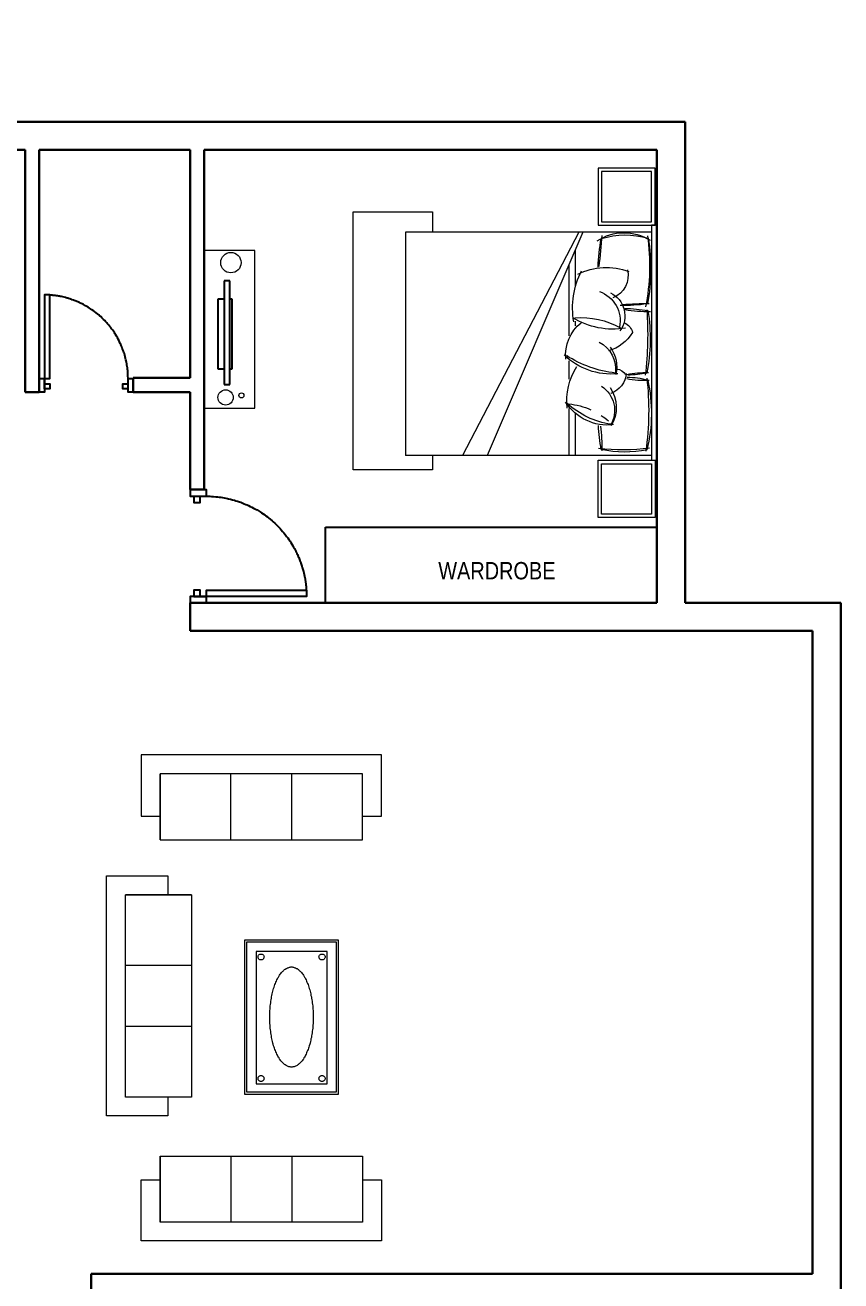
# Model space of a CAD drawing. Extents: x -454308 to 890911, y -14103 to 1343694.
# Drawn here: x 220036.7 to 220296.2, y 651078.3 to 651477.7 of the extents above; entities that cross this region are included whole.
import ezdxf

# ---------------------------------------------------------------- set-up
doc = ezdxf.new("R2010")
doc.units = 0
doc.header["$MEASUREMENT"] = 0
doc.header["$PDMODE"] = 32
doc.linetypes.add('DOT2', pattern=[3.175, 0, -3.175])
for name, color, linetype in [('A-Door', 144, 'Continuous'), ('cup', 126, 'Continuous'), ('PERSONA', 7, 'Continuous')]:
    doc.layers.add(name, color=color, linetype=linetype)
for name, color, linetype, lineweight in [('A-FURN', 35, 'Continuous', 5), ('AR-FUR', 11, 'Continuous', 9), ('Muebles', 46, 'Continuous', 0), ('TXT', 42, 'Continuous', 25)]:
    doc.layers.add(name, color=color, linetype=linetype, lineweight=lineweight)
doc.styles.add('AA_03.50', font='ARIALN.TTF', dxfattribs={"height": 8})
doc.styles.get("Standard").update_dxf_attribs({"font": 'stylu.ttf', "height": 7})
doc.dimstyles.new('AA_03.50', dxfattribs={"dimtxt": 9, "dimasz": 3.25, "dimexe": 1.75, "dimexo": 3.375, "dimgap": 0.09, "dimtad": 0, "dimdec": 0, "dimzin": 3, "dimdsep": 46, "dimlunit": 4, "dimtxsty": 'AA_03.50', "dimblk": 'DOTSMALL', "dimcen": 0.09, "dimclre": 7, "dimadec": 0, "dimazin": 0, "dimtfac": 1, "dimtdec": 0, "dimtofl": 0, "dimtmove": 0, "dimatfit": 3, "dimfxl": 1, "dimtolj": 1, "dimtzin": 0, "dimlwd": -1, "dimarcsym": 0})

# ---------------------------------------------------------------- blocks, each defined once
blk = doc.blocks.new('_DotSmall')
at = {"color": 0, "linetype": 'ByBlock', "const_width": 0.5}
blk.add_lwpolyline([(-0.0625, 0, 1), (0.0625, 0, 1)], format="xyb", close=True, dxfattribs=at)
blk = doc.blocks.new('*D746')
at = {"color": 7, "linetype": 'DOT2', "lineweight": -2}
for p, q in [((214584, 658231.83), (214584, 658117.15)), ((215059, 658231.83), (215059, 658117.15))]:
    blk.add_line(p, q, dxfattribs=at)
at = {"color": 0}
for p, q in [((214584, 658118.9), (214810.13, 658118.9)), ((215059, 658118.9), (214832.86, 658118.9)), ((219968.41, 647579.33), (219998.57, 647579.33)), ((220046.41, 647579.33), (220016.24, 647579.33))]:
    blk.add_line(p, q, dxfattribs=at)
at = {"color": 7, "lineweight": -2}
for p, q in [((219968.41, 647576.48), (219968.41, 647577.58)), ((220046.41, 647576.48), (220046.41, 647577.58))]:
    blk.add_line(p, q, dxfattribs=at)
at = {"layer": 'DEFPOINTS', "color": 0, "lineweight": 30}
for p in [(214584, 658235.21), (215059, 658235.21), (214584, 658118.9), (219968.41, 647579.86), (219968.41, 647579.33), (220046.41, 647579.86)]:
    blk.add_point(p, dxfattribs=at)
at = {"color": 0, "xscale": 3.25, "yscale": 3.25, "zscale": 3.25, "rotation": 180}
for p in [(214584, 658118.9), (219968.41, 647579.33)]:
    blk.add_blockref('_DotSmall', p, dxfattribs=at)
at = {"color": 0, "xscale": 3.25, "yscale": 3.25, "zscale": 3.25}
for p in [(215059, 658118.9), (220046.41, 647579.33)]:
    blk.add_blockref('_DotSmall', p, dxfattribs=at)
at = {"color": 0, "lineweight": 30, "char_height": 8, "attachment_point": 5, "style": 'AA_03.50'}
for s, insert in [('\\A1;39\'-7"', (214821.5, 658118.9)), ('\\A1;6\'-6"', (220007.41, 647579.33))]:
    blk.add_mtext(s, dxfattribs=dict(at, insert=insert))
blk = doc.blocks.new('*D749')
at = {"color": 7, "linetype": 'DOT2', "lineweight": -2}
for p, q in [((216003.84, 656808.06), (216015.03, 656808.06)), ((216003.84, 656655.06), (216015.03, 656655.06))]:
    blk.add_line(p, q, dxfattribs=at)
at = {"color": 0}
for p, q in [((216013.28, 656808.06), (216013.28, 656742.62)), ((216013.28, 656655.06), (216013.28, 656720.5)), ((220143.56, 647666.86), (220143.56, 647604.42)), ((220143.56, 647519.86), (220143.56, 647582.3))]:
    blk.add_line(p, q, dxfattribs=at)
at = {"color": 7, "lineweight": -2}
for p, q in [((220135.57, 647666.86), (220145.31, 647666.86)), ((220135.57, 647519.86), (220145.31, 647519.86))]:
    blk.add_line(p, q, dxfattribs=at)
at = {"layer": 'DEFPOINTS', "color": 0, "lineweight": 30}
for p in [(216000.47, 656808.06), (216013.28, 656808.06), (216000.47, 656655.06), (220132.19, 647666.86), (220132.19, 647519.86), (220143.56, 647519.86)]:
    blk.add_point(p, dxfattribs=at)
at = {"color": 0, "xscale": 3.25, "yscale": 3.25, "zscale": 3.25}
for p, rotation in [((216013.28, 656808.06), 90), ((216013.28, 656655.06), 270), ((220143.56, 647666.86), 90), ((220143.56, 647519.86), 270)]:
    blk.add_blockref('_DotSmall', p, dxfattribs=dict(at, rotation=rotation))
at = {"color": 0, "lineweight": 30, "char_height": 8, "attachment_point": 5, "rotation": 90, "style": 'AA_03.50'}
for s, insert in [('\\A1;12\'-9"', (216013.28, 656731.56)), ('\\A1;12\'-3"', (220143.56, 647593.36))]:
    blk.add_mtext(s, dxfattribs=dict(at, insert=insert))
blk = doc.blocks.new('*D750')
at = {"color": 7, "linetype": 'DOT2', "lineweight": -2}
for p, q in [((216201.47, 656874.44), (216201.47, 656855.27)), ((216333.47, 656874.44), (216333.47, 656855.27))]:
    blk.add_line(p, q, dxfattribs=at)
at = {"color": 0}
for p, q in [((216201.47, 656857.02), (216256.41, 656857.02)), ((216333.47, 656857.02), (216278.53, 656857.02)), ((220079.41, 647594.3), (220134.35, 647594.3)), ((220211.41, 647594.3), (220156.46, 647594.3))]:
    blk.add_line(p, q, dxfattribs=at)
at = {"color": 7, "lineweight": -2}
for p, q in [((220079.41, 647594.5), (220079.41, 647592.55)), ((220211.41, 647594.5), (220211.41, 647592.55))]:
    blk.add_line(p, q, dxfattribs=at)
at = {"layer": 'DEFPOINTS', "color": 0, "lineweight": 30}
for p in [(216201.47, 656877.81), (216333.47, 656877.81), (216333.47, 656857.02), (220079.41, 647597.87), (220211.41, 647597.87), (220211.41, 647594.3)]:
    blk.add_point(p, dxfattribs=at)
at = {"color": 0, "xscale": 3.25, "yscale": 3.25, "zscale": 3.25, "rotation": 180}
for p in [(216201.47, 656857.02), (220079.41, 647594.3)]:
    blk.add_blockref('_DotSmall', p, dxfattribs=at)
at = {"color": 0, "xscale": 3.25, "yscale": 3.25, "zscale": 3.25}
for p in [(216333.47, 656857.02), (220211.41, 647594.3)]:
    blk.add_blockref('_DotSmall', p, dxfattribs=at)
at = {"color": 0, "lineweight": 30, "char_height": 8, "attachment_point": 5, "style": 'AA_03.50'}
for insert in [(216267.47, 656857.02), (220145.41, 647594.3)]:
    blk.add_mtext('\\A1;11\'-0"', dxfattribs=dict(at, insert=insert))
blk = doc.blocks.new('*D751')
at = {"color": 7, "linetype": 'DOT2', "lineweight": -2}
for p, q in [((216330.09, 656877.81), (216310.04, 656877.81)), ((216330.09, 656733.81), (216310.04, 656733.81))]:
    blk.add_line(p, q, dxfattribs=at)
at = {"color": 0}
for p, q in [((216311.79, 656877.81), (216311.79, 656816.87)), ((216311.79, 656733.81), (216311.79, 656794.75)), ((220055.41, 647583.67), (220134.35, 647583.67)), ((220235.41, 647583.67), (220156.46, 647583.67))]:
    blk.add_line(p, q, dxfattribs=at)
at = {"color": 7, "lineweight": -2}
for p, q in [((220055.41, 647590.92), (220055.41, 647581.92)), ((220235.41, 647590.92), (220235.41, 647581.92))]:
    blk.add_line(p, q, dxfattribs=at)
at = {"layer": 'DEFPOINTS', "color": 0, "lineweight": 30}
for p in [(216311.79, 656877.81), (216333.47, 656877.81), (216333.47, 656733.81), (220055.41, 647594.3), (220235.41, 647594.3), (220235.41, 647583.67)]:
    blk.add_point(p, dxfattribs=at)
at = {"color": 0, "xscale": 3.25, "yscale": 3.25, "zscale": 3.25}
for p, rotation in [((216311.79, 656877.81), 90), ((216311.79, 656733.81), 270), ((220055.41, 647583.67), 180)]:
    blk.add_blockref('_DotSmall', p, dxfattribs=dict(at, rotation=rotation))
blk.add_blockref('_DotSmall', (220235.41, 647583.67), dxfattribs=at)
at = {"color": 0, "lineweight": 30, "insert": (216311.79, 656805.81), "char_height": 8, "attachment_point": 5, "rotation": 90, "style": 'AA_03.50'}
blk.add_mtext('\\A1;12\'-0"', dxfattribs=at)
at = {"color": 0, "lineweight": 30, "insert": (220145.41, 647583.67), "char_height": 8, "attachment_point": 5, "style": 'AA_03.50'}
blk.add_mtext('\\A1;15\'-0"', dxfattribs=at)
blk = doc.blocks.new('*D753')
at = {"color": 7, "linetype": 'DOT2', "lineweight": -2}
for p, q in [((215969.61, 657026.31), (215970.61, 657026.31)), ((215969.61, 656882.31), (215970.61, 656882.31))]:
    blk.add_line(p, q, dxfattribs=at)
at = {"color": 0}
for p, q in [((215972.36, 657026.31), (215972.36, 656965.37)), ((215972.36, 656882.31), (215972.36, 656943.25)), ((220091.41, 647596.66), (220152.35, 647596.66)), ((220235.41, 647596.66), (220174.46, 647596.66))]:
    blk.add_line(p, q, dxfattribs=at)
at = {"color": 7, "lineweight": -2}
for p, q in [((220091.41, 647595.48), (220091.41, 647594.91)), ((220235.41, 647595.48), (220235.41, 647594.91))]:
    blk.add_line(p, q, dxfattribs=at)
at = {"layer": 'DEFPOINTS', "color": 0, "lineweight": 30}
for p in [(215972.36, 657026.31), (215972.98, 657026.31), (215972.98, 656882.31), (220091.41, 647598.85), (220235.41, 647598.85), (220235.41, 647596.66)]:
    blk.add_point(p, dxfattribs=at)
at = {"color": 0, "xscale": 3.25, "yscale": 3.25, "zscale": 3.25}
for p, rotation in [((215972.36, 657026.31), 90), ((215972.36, 656882.31), 270), ((220091.41, 647596.66), 180)]:
    blk.add_blockref('_DotSmall', p, dxfattribs=dict(at, rotation=rotation))
blk.add_blockref('_DotSmall', (220235.41, 647596.66), dxfattribs=at)
at = {"color": 0, "lineweight": 30, "insert": (215972.36, 656954.31), "char_height": 8, "attachment_point": 5, "rotation": 90, "style": 'AA_03.50'}
blk.add_mtext('\\A1;12\'-0"', dxfattribs=at)
at = {"color": 0, "lineweight": 30, "insert": (220163.41, 647596.66), "char_height": 8, "attachment_point": 5, "style": 'AA_03.50'}
blk.add_mtext('\\A1;12\'-0"', dxfattribs=at)
blk = doc.blocks.new('*D754')
at = {"color": 7, "linetype": 'DOT2', "lineweight": -2}
for p, q in [((215940.47, 657022.94), (215940.47, 656985.93)), ((216072.47, 657022.94), (216072.47, 656985.93))]:
    blk.add_line(p, q, dxfattribs=at)
at = {"color": 0}
for p, q in [((215940.47, 656987.68), (215995.41, 656987.68)), ((216072.47, 656987.68), (216017.53, 656987.68)), ((220162.66, 647666.86), (220162.66, 647604.42)), ((220162.66, 647519.86), (220162.66, 647582.3))]:
    blk.add_line(p, q, dxfattribs=at)
at = {"color": 7, "lineweight": -2}
for p, q in [((220159.29, 647666.86), (220160.91, 647666.86)), ((220159.29, 647519.86), (220160.91, 647519.86))]:
    blk.add_line(p, q, dxfattribs=at)
at = {"layer": 'DEFPOINTS', "color": 0, "lineweight": 30}
for p in [(215940.47, 657026.31), (216072.47, 657026.31), (215940.47, 656987.68), (220162.66, 647666.86), (220162.66, 647666.86), (220162.66, 647519.86)]:
    blk.add_point(p, dxfattribs=at)
at = {"color": 0, "xscale": 3.25, "yscale": 3.25, "zscale": 3.25}
for p, rotation in [((215940.47, 656987.68), 180), ((220162.66, 647666.86), 90), ((220162.66, 647519.86), 270)]:
    blk.add_blockref('_DotSmall', p, dxfattribs=dict(at, rotation=rotation))
blk.add_blockref('_DotSmall', (216072.47, 656987.68), dxfattribs=at)
at = {"color": 0, "lineweight": 30, "insert": (216006.47, 656987.68), "char_height": 8, "attachment_point": 5, "style": 'AA_03.50'}
blk.add_mtext('\\A1;11\'-0"', dxfattribs=at)
at = {"color": 0, "lineweight": 30, "insert": (220162.66, 647593.36), "char_height": 8, "attachment_point": 5, "rotation": 90, "style": 'AA_03.50'}
blk.add_mtext('\\A1;12\'-3"', dxfattribs=at)
blk = doc.blocks.new('*D755')
at = {"color": 7, "linetype": 'DOT2', "lineweight": -2}
for p, q in [((216159.37, 656751.06), (216159.45, 656751.06)), ((216159.37, 656655.06), (216159.45, 656655.06))]:
    blk.add_line(p, q, dxfattribs=at)
at = {"color": 0}
for p, q in [((216161.2, 656751.06), (216161.2, 656711.88)), ((216161.2, 656655.06), (216161.2, 656694.24)), ((220091.41, 647592.13), (220152.35, 647592.13)), ((220235.41, 647592.13), (220174.46, 647592.13))]:
    blk.add_line(p, q, dxfattribs=at)
at = {"color": 7, "lineweight": -2}
for p, q in [((220091.41, 647592.23), (220091.41, 647593.88)), ((220235.41, 647592.23), (220235.41, 647593.88))]:
    blk.add_line(p, q, dxfattribs=at)
at = {"layer": 'DEFPOINTS', "color": 0, "lineweight": 30}
for p in [(216161.2, 656751.06), (216162.74, 656751.06), (216162.74, 656655.06), (220091.41, 647588.86), (220235.41, 647592.13), (220235.41, 647588.86)]:
    blk.add_point(p, dxfattribs=at)
at = {"color": 0, "xscale": 3.25, "yscale": 3.25, "zscale": 3.25}
for p, rotation in [((216161.2, 656751.06), 90), ((216161.2, 656655.06), 270), ((220091.41, 647592.13), 180)]:
    blk.add_blockref('_DotSmall', p, dxfattribs=dict(at, rotation=rotation))
blk.add_blockref('_DotSmall', (220235.41, 647592.13), dxfattribs=at)
at = {"color": 0, "lineweight": 30, "insert": (216161.2, 656703.06), "char_height": 8, "attachment_point": 5, "rotation": 90, "style": 'AA_03.50'}
blk.add_mtext('\\A1;8\'-0"', dxfattribs=at)
at = {"color": 0, "lineweight": 30, "insert": (220163.41, 647592.13), "char_height": 8, "attachment_point": 5, "style": 'AA_03.50'}
blk.add_mtext('\\A1;12\'-0"', dxfattribs=at)
blk = doc.blocks.new('*D756')
at = {"color": 7, "linetype": 'DOT2', "lineweight": -2}
for p, q in [((216136.97, 656728.1), (216136.97, 656722.79)), ((216196.97, 656728.1), (216196.97, 656722.79))]:
    blk.add_line(p, q, dxfattribs=at)
at = {"color": 0}
for p, q in [((216136.97, 656724.54), (216158.15, 656724.54)), ((216196.97, 656724.54), (216175.79, 656724.54)), ((220115.41, 647583.87), (220164.35, 647583.87)), ((220235.41, 647583.87), (220186.46, 647583.87))]:
    blk.add_line(p, q, dxfattribs=at)
at = {"color": 7, "lineweight": -2}
for p, q in [((220115.41, 647585.48), (220115.41, 647582.12)), ((220235.41, 647585.48), (220235.41, 647582.12))]:
    blk.add_line(p, q, dxfattribs=at)
at = {"layer": 'DEFPOINTS', "color": 0, "lineweight": 30}
for p in [(216136.97, 656731.47), (216196.97, 656731.47), (216196.97, 656724.54), (220115.41, 647588.86), (220235.41, 647588.86), (220235.41, 647583.87)]:
    blk.add_point(p, dxfattribs=at)
at = {"color": 0, "xscale": 3.25, "yscale": 3.25, "zscale": 3.25, "rotation": 180}
for p in [(216136.97, 656724.54), (220115.41, 647583.87)]:
    blk.add_blockref('_DotSmall', p, dxfattribs=at)
at = {"color": 0, "xscale": 3.25, "yscale": 3.25, "zscale": 3.25}
for p in [(216196.97, 656724.54), (220235.41, 647583.87)]:
    blk.add_blockref('_DotSmall', p, dxfattribs=at)
at = {"color": 0, "lineweight": 30, "char_height": 8, "attachment_point": 5, "style": 'AA_03.50'}
for s, insert in [('\\A1;5\'-0"', (216166.97, 656724.54)), ('\\A1;10\'-0"', (220175.41, 647583.87))]:
    blk.add_mtext(s, dxfattribs=dict(at, insert=insert))
blk = doc.blocks.new('*D759')
at = {"color": 7, "linetype": 'DOT2', "lineweight": -2}
for p, q in [((216225.47, 656965.18), (216225.47, 656965.83)), ((216333.47, 656962.65), (216333.47, 656965.83))]:
    blk.add_line(p, q, dxfattribs=at)
at = {"color": 0}
for p, q in [((216225.47, 656964.08), (216270.65, 656964.08)), ((216333.47, 656964.08), (216288.29, 656964.08)), ((219944.91, 647981.16), (220002.3, 647981.16)), ((220086.91, 647981.16), (220029.51, 647981.16))]:
    blk.add_line(p, q, dxfattribs=at)
at = {"color": 7, "lineweight": -2}
for p, q in [((219944.91, 647984.41), (219944.91, 647979.41)), ((220086.91, 647984.41), (220086.91, 647979.41))]:
    blk.add_line(p, q, dxfattribs=at)
at = {"layer": 'DEFPOINTS', "color": 0, "lineweight": 30}
for p in [(216225.47, 656964.08), (216225.47, 656961.8), (216333.47, 656959.27), (219944.91, 647987.78), (220086.91, 647987.78), (220086.91, 647981.16)]:
    blk.add_point(p, dxfattribs=at)
at = {"color": 0, "xscale": 3.25, "yscale": 3.25, "zscale": 3.25, "rotation": 180}
for p in [(216225.47, 656964.08), (219944.91, 647981.16)]:
    blk.add_blockref('_DotSmall', p, dxfattribs=at)
at = {"color": 0, "xscale": 3.25, "yscale": 3.25, "zscale": 3.25}
for p in [(216333.47, 656964.08), (220086.91, 647981.16)]:
    blk.add_blockref('_DotSmall', p, dxfattribs=at)
at = {"color": 0, "lineweight": 30, "char_height": 8, "attachment_point": 5, "style": 'AA_03.50'}
for s, insert in [('\\A1;9\'-0"', (216279.47, 656964.08)), ('\\A1;11\'-10"', (220015.91, 647981.16))]:
    blk.add_mtext(s, dxfattribs=dict(at, insert=insert))
blk = doc.blocks.new('reg')
at = {"layer": 'A-Door'}
blk.add_lwpolyline([(214608.39, 654484.82), (214610.06, 654484.82), (214610.06, 654489.14), (214608.39, 654489.14), (214608.39, 654484.82), (214610.06, 654484.82), (214610.06, 654485.82), (214611.72, 654485.82), (214611.72, 654487.48), (214610.06, 654487.48), (214610.06, 654489.14), (214610.07, 654490.01), (214610.09, 654490.5), (214610.12, 654490.97), (214610.17, 654491.61), (214610.22, 654492.09), (214610.27, 654492.54), (214610.33, 654492.97), (214610.4, 654493.4), (214610.47, 654493.83), (214610.55, 654494.26), (214610.65, 654494.73), (214610.71, 654495.02), (214610.83, 654495.53), (214610.96, 654496.03), (214611.12, 654496.58), (214611.23, 654496.96), (214611.35, 654497.35), (214611.53, 654497.88), (214611.66, 654498.24), (214611.87, 654498.8), (214612.03, 654499.2), (214612.21, 654499.62), (214612.35, 654499.95), (214612.51, 654500.3), (214612.74, 654500.78), (214612.92, 654501.15), (214613.18, 654501.65), (214613.46, 654502.16), (214613.69, 654502.56), (214614.04, 654503.15), (214614.21, 654503.4), (214614.41, 654503.73), (214614.72, 654504.18), (214615.01, 654504.6), (214615.27, 654504.95), (214615.55, 654505.32), (214615.83, 654505.68), (214616.16, 654506.09), (214616.56, 654506.56), (214616.82, 654506.85), (214617.23, 654507.3), (214617.48, 654507.57), (214617.84, 654507.94), (214618.15, 654508.24), (214618.39, 654508.47), (214618.64, 654508.7), (214618.98, 654509.01), (214619.37, 654509.35), (214619.76, 654509.67), (214620.2, 654510.03), (214620.71, 654510.43), (214621.12, 654510.72), (214621.56, 654511.03), (214622, 654511.33), (214622.32, 654511.54), (214622.75, 654511.81), (214623.17, 654512.06), (214623.57, 654512.29), (214623.94, 654512.49), (214624.25, 654512.66), (214624.62, 654512.85), (214624.93, 654513.01), (214625.22, 654513.15), (214625.49, 654513.27), (214625.81, 654513.42), (214626.06, 654513.53), (214626.31, 654513.63), (214626.57, 654513.74), (214626.87, 654513.86), (214627.14, 654513.97), (214627.4, 654514.06), (214627.78, 654514.2), (214627.78, 654514.2), (214628.11, 654514.32), (214628.35, 654514.4), (214628.59, 654514.48), (214628.59, 654514.48), (214628.97, 654514.59), (214629.21, 654514.66), (214629.21, 654514.66), (214629.47, 654514.74), (214629.47, 654514.74), (214629.72, 654514.81), (214629.72, 654514.81), (214629.98, 654514.88), (214629.98, 654514.88), (214630.38, 654514.98), (214630.38, 654514.98), (214630.79, 654515.07), (214630.79, 654515.07), (214631.23, 654515.17), (214631.66, 654515.25), (214631.81, 654515.28), (214631.92, 654515.3), (214632.1, 654515.33), (214632.24, 654515.36), (214632.43, 654515.39), (214632.52, 654515.4), (214632.67, 654515.42), (214632.76, 654515.44), (214632.86, 654515.45), (214632.98, 654515.47), (214633.1, 654515.49), (214633.18, 654515.5), (214633.27, 654515.51), (214633.37, 654515.52), (214633.47, 654515.53), (214633.58, 654515.55), (214633.7, 654515.56), (214633.89, 654515.58), (214634.03, 654515.59), (214634.16, 654515.61), (214634.32, 654515.62), (214634.4, 654515.63), (214634.51, 654515.64), (214634.64, 654515.65), (214634.76, 654515.66), (214634.85, 654515.66), (214634.97, 654515.72), (214636.63, 654515.72), (214636.63, 654484.82), (214638.3, 654484.82), (214638.3, 654489.14), (214636.63, 654489.14), (214636.63, 654487.48), (214634.97, 654487.48), (214634.97, 654485.82), (214636.63, 654485.82), (214636.63, 654489.14), (214634.97, 654489.14), (214634.97, 654515.72)], dxfattribs=at)
blk = doc.blocks.new('eert')
at = {"layer": 'A-Door'}
blk.add_lwpolyline([(215530.53, 654326.38), (215530.53, 654324.39), (215525.36, 654324.39), (215525.36, 654326.38), (215530.53, 654326.38), (215530.53, 654324.39), (215529.34, 654324.39), (215529.34, 654322.4), (215527.35, 654322.4), (215527.35, 654324.39), (215525.36, 654324.39), (215524.31, 654324.37), (215523.74, 654324.35), (215523.16, 654324.31), (215522.39, 654324.25), (215521.83, 654324.19), (215521.29, 654324.13), (215520.77, 654324.06), (215520.25, 654323.98), (215519.73, 654323.89), (215519.22, 654323.79), (215518.66, 654323.68), (215518.31, 654323.6), (215517.7, 654323.45), (215517.1, 654323.3), (215516.45, 654323.12), (215515.98, 654322.98), (215515.52, 654322.83), (215514.88, 654322.62), (215514.45, 654322.46), (215513.78, 654322.21), (215513.3, 654322.02), (215512.8, 654321.81), (215512.4, 654321.63), (215511.98, 654321.44), (215511.41, 654321.17), (215510.96, 654320.95), (215510.37, 654320.64), (215509.76, 654320.31), (215509.27, 654320.03), (215508.57, 654319.61), (215508.26, 654319.41), (215507.88, 654319.16), (215507.33, 654318.79), (215506.83, 654318.45), (215506.41, 654318.14), (215505.97, 654317.81), (215505.53, 654317.47), (215505.04, 654317.07), (215504.48, 654316.59), (215504.13, 654316.29), (215503.59, 654315.79), (215503.27, 654315.48), (215502.83, 654315.06), (215502.47, 654314.69), (215502.19, 654314.4), (215501.91, 654314.1), (215501.54, 654313.69), (215501.14, 654313.22), (215500.75, 654312.76), (215500.32, 654312.23), (215499.85, 654311.61), (215499.49, 654311.13), (215499.12, 654310.6), (215498.76, 654310.07), (215498.51, 654309.69), (215498.19, 654309.17), (215497.89, 654308.66), (215497.61, 654308.18), (215497.37, 654307.74), (215497.17, 654307.37), (215496.94, 654306.93), (215496.75, 654306.56), (215496.59, 654306.21), (215496.43, 654305.88), (215496.26, 654305.5), (215496.13, 654305.21), (215496, 654304.91), (215495.87, 654304.59), (215495.73, 654304.23), (215495.6, 654303.91), (215495.48, 654303.6), (215495.32, 654303.14), (215495.32, 654303.14), (215495.18, 654302.75), (215495.09, 654302.46), (215494.99, 654302.17), (215494.99, 654302.17), (215494.85, 654301.72), (215494.77, 654301.43), (215494.77, 654301.43), (215494.68, 654301.11), (215494.68, 654301.11), (215494.6, 654300.82), (215494.6, 654300.82), (215494.51, 654300.5), (215494.51, 654300.5), (215494.39, 654300.03), (215494.39, 654300.03), (215494.28, 654299.54), (215494.28, 654299.54), (215494.17, 654299.01), (215494.06, 654298.49), (215494.03, 654298.31), (215494, 654298.18), (215493.97, 654297.96), (215493.94, 654297.8), (215493.9, 654297.57), (215493.88, 654297.46), (215493.86, 654297.28), (215493.84, 654297.18), (215493.82, 654297.06), (215493.8, 654296.9), (215493.78, 654296.77), (215493.77, 654296.67), (215493.75, 654296.56), (215493.74, 654296.45), (215493.73, 654296.32), (215493.71, 654296.19), (215493.69, 654296.05), (215493.67, 654295.82), (215493.65, 654295.65), (215493.64, 654295.49), (215493.62, 654295.3), (215493.61, 654295.21), (215493.6, 654295.08), (215493.59, 654294.92), (215493.58, 654294.78), (215493.58, 654294.67), (215493.5, 654294.52), (215493.5, 654292.53), (215530.53, 654292.53), (215530.53, 654290.54), (215525.36, 654290.54), (215525.36, 654292.53), (215527.35, 654292.53), (215527.35, 654294.52), (215529.34, 654294.52), (215529.34, 654292.53), (215525.36, 654292.53), (215525.36, 654294.52), (215493.5, 654294.52)], dxfattribs=at)
blk = doc.blocks.new('cdsaf')
at = {"color": 5}
for p, q in [((1185429.42, 734143.15, 20311.96), (1185429.42, 734106.36, 20311.96)), ((1185431.44, 734143.15, 20311.96), (1185429.42, 734143.15, 20311.96)), ((1185431.44, 734106.36, 20311.96), (1185431.44, 734143.15, 20311.96)), ((1185427.16, 734136.71, 20311.96), (1185427.16, 734111.82, 20311.96)), ((1185429.42, 734136.71, 20311.96), (1185427.16, 734136.71, 20311.96)), ((1185432.29, 734136.71, 20311.96), (1185431.44, 734136.71, 20311.96)), ((1185432.29, 734111.82, 20311.96), (1185432.29, 734136.71, 20311.96)), ((1185427.16, 734111.82, 20311.96), (1185429.42, 734111.82, 20311.96)), ((1185431.44, 734111.82, 20311.96), (1185432.29, 734111.82, 20311.96)), ((1185429.42, 734106.36, 20311.96), (1185431.44, 734106.36, 20311.96))]:
    blk.add_line(p, q, dxfattribs=at)
blk = doc.blocks.new('WEWEEQ')
at = {"layer": 'Muebles'}
blk.add_lwpolyline([(1107845.51, 737873.28), (1107829.48, 737873.28), (1107829.48, 737823.12), (1107845.51, 737823.12)], close=True, dxfattribs=at)
for centre, radius in [((1107838.73, 737869.84), 2.43), ((1107833.71, 737869.19), 0.81), ((1107837.04, 737826.97), 3.24)]:
    blk.add_circle(centre, radius, dxfattribs=at)
at = {"color": 6, "linetype": 'ByBlock', "lineweight": 5, "xscale": 0.8945132207591084, "yscale": 0.8945132207591084, "zscale": 0.8945132207591084, "rotation": 180}
blk.add_blockref('cdsaf', (2168221.49, 1394533.53, 55552.59), dxfattribs=at)
blk = doc.blocks.new('bed 111111')
at = {"layer": 'AR-FUR'}
for p, q in [((-0.865, 1.394), (-0.865, -0.5)), ((-0.817, 1.394), (-0.865, 1.394)), ((-0.817, -0.5), (-0.817, 1.394)), ((-0.263, -0.444), (0.509, 1.356)), ((-0.151, 0.592), (-0.151, 0.739)), ((-0.202, 0.274), (-0.202, 0.311)), ((-0.865, -0.5), (-0.817, -0.5))]:
    blk.add_line(p, q, dxfattribs=at)
at = {"layer": 'AR-FUR', "color": 251}
for p, q in [((-0.817, 1.356), (1.166, 1.356)), ((-0.231, -0.444), (0.707, 1.356)), ((-0.202, 1.016), (-0.202, 1.356)), ((-0.151, 0.977), (-0.151, 1.356)), ((1.166, -0.444), (1.166, 1.356)), ((-0.151, -0.177), (-0.151, 0.39)), ((-0.202, -0.297), (-0.202, -0.01)), ((-0.817, -0.444), (1.166, -0.444))]:
    blk.add_line(p, q, dxfattribs=at)
at = {"layer": 'AR-FUR'}
for points in [[(-0.385, 1.854), (-0.385, 1.394), (-0.845, 1.394), (-0.845, 1.854)], [(-0.413, 1.827), (-0.413, 1.422), (-0.817, 1.422), (-0.817, 1.827)], [(-0.385, -0.96), (-0.385, -0.5), (-0.845, -0.5), (-0.845, -0.96)], [(-0.413, -0.932), (-0.413, -0.527), (-0.817, -0.527), (-0.817, -0.932)]]:
    blk.add_lwpolyline(points, close=True, dxfattribs=at)
at = {"layer": 'AR-FUR', "color": 251, "extrusion": (0, 0, -1)}
for centre, major_axis, start_param, end_param in [((1.563, 0.993), (-1.666, -1.666), 0.673847, 0.924545), ((1.553, 1.331), (-1.393, -1.393), 0.677, 0.778682), ((-0.585, -0.604), (1.353, -1.353), 3.814055, 4.030079), ((-0.284, 0.993), (-0.166, -0.166), -0.207552, 1.319983), ((-0.587, 0.446), (0.47, -0.47), 4.076, 4.671895), ((-0.087, 1.53), (0.42, -0.42), 1.362212, 1.484388), ((-0.087, 1.53), (0.42, -0.42), 0.892669, 1.199073), ((-0.756, 0.006), (0.527, -0.527), 3.872485, 4.116068), ((2.032, 0.38), (-1.992, -1.992), 0.715059, 0.90208), ((-0.278, 0.661), (0.176, -0.176), 1.274089, 2.475678), ((-0.634, -0.236), (0.66, -0.66), 4.043868, 4.496311), ((-0.314, 0.269), (-0.176, -0.176), -0.450892, 0.994118), ((-0.246, 0.903), (-0.466, -0.466), -0.857824, -0.280048), ((0.956, -0.174), (1.242, -1.242), 2.218366, 2.546274), ((-0.773, -0.749), (-0.669, -0.669), 2.320508, 2.537901), ((-0.802, 3.043), (-2.06, -2.06), -0.860991, -0.787253), ((11.174, -1.446), (8.228, -8.228), 2.444592, 2.466232), ((-0.595, -0.051), (-0.275, -0.275), -1.375906, -0.21834)]:
    blk.add_ellipse(centre, major_axis=major_axis, ratio=1, start_param=start_param, end_param=end_param, dxfattribs=at)
at = {"layer": 'AR-FUR', "extrusion": (0, 0, -1)}
for centre, major_axis, start_param, end_param in [((-0.603, 0.455), (-0.617, -0.617), 2.151233, 2.577546), ((0.414, 1.016), (0.869, -0.869), 2.135358, 2.596989), ((-1.943, 1.026), (1.101, -1.101), 5.317309, 5.441753), ((-0.248, 0.968), (0.201, -0.201), 1.751453, 2.903235), ((-0.46, 0.712), (0.281, -0.281), 3.804818, 4.933588), ((-0.665, 0.918), (-0.376, -0.376), 3.823105, 4.483365), ((-0.427, 0.678), (0.132, -0.132), 2.441833, 3.593049), ((-0.6, 1.458), (-0.52, -0.52), -0.757256, -0.529592), ((-0.489, 0.16), (0.381, -0.381), 3.825535, 4.703193), ((0.667, 0.415), (-1.041, -1.041), 0.630608, 0.974387), ((-0.763, 1.425), (0.522, -0.522), 0.585091, 0.82334), ((-0.594, -0.289), (-0.705, -0.705), 2.16954, 2.32419), ((-0.529, 0.748), (0.0636, -0.0636), 0.857002, 1.830616), ((-0.279, 0.642), (-0.182, -0.182), 0.120756, 1.023991), ((-0.384, 0.201), (-0.228, -0.228), 1.31402, 2.087383), ((-0.457, 0.546), (-0.236, -0.236), 3.827833, 4.821859), ((-0.558, 0.387), (-0.076, -0.076), -0.407023, 0.572892), ((-0.393, 0.23), (0.147, -0.147), 1.241939, 2.981597), ((-0.507, -0.288), (0.442, -0.442), 3.766461, 4.474078), ((-0.842, 0.167), (-0.468, -0.468), 3.758339, 4.39729), ((0.623, -0.148), (1.014, -1.014), 2.182404, 2.554333), ((-0.599, 1.206), (-0.732, -0.732), -0.784247, -0.602664), ((-0.585, -1.358), (1.064, -1.064), 3.795161, 3.941764), ((-0.435, -0.094), (-0.136, -0.136), 0.534678, 1.98218), ((-0.452, 0.353), (-0.363, -0.363), -1.247956, -0.42416), ((-1.854, -0.113), (-1.039, -1.039), 3.961011, 4.118365), ((-0.606, 0.24), (0.468, -0.468), 0.486234, 1.065936)]:
    blk.add_ellipse(centre, major_axis=major_axis, ratio=1, start_param=start_param, end_param=end_param, dxfattribs=at)
blk = doc.blocks.new('qeert')
at = {"layer": 'AR-FUR'}
blk.add_lwpolyline([(817.855, -506.245), (817.969, -506.245), (817.969, -506.885), (815.89, -506.885), (815.89, -506.245), (816.055, -506.245)], dxfattribs=at)
at = {"layer": 'AR-FUR', "rotation": 270}
blk.add_blockref('bed 111111', (816.499, -505.297), dxfattribs=at)
blk = doc.blocks.new('ertet')
at = {"layer": 'AR-FUR'}
for p, q in [((214935.34, 654257.37), (214935.34, 654287.33)), ((214935.34, 654287.33), (214984.37, 654287.33)), ((214936.04, 654258.07), (214936.04, 654286.63)), ((214936.04, 654286.63), (214983.67, 654286.63)), ((214983.67, 654286.63), (214983.67, 654258.07)), ((214984.37, 654287.33), (214984.37, 654257.37)), ((214938.59, 654261.07), (214938.59, 654283.63)), ((214938.59, 654283.63), (214980.75, 654283.63)), ((214939.41, 654282.23), (214939.37, 654282.07)), ((214939.37, 654282.07), (214939.41, 654281.86)), ((214939.45, 654282.44), (214939.41, 654282.23)), ((214939.41, 654281.86), (214939.45, 654281.7)), ((214939.53, 654282.6), (214939.45, 654282.44)), ((214939.45, 654281.7), (214939.53, 654281.53)), ((214939.65, 654282.72), (214939.53, 654282.6)), ((214939.53, 654281.53), (214939.65, 654281.37)), ((214939.82, 654282.85), (214939.65, 654282.72)), ((214939.65, 654281.37), (214939.82, 654281.24)), ((214939.94, 654282.93), (214939.82, 654282.85)), ((214939.82, 654281.24), (214939.94, 654281.16)), ((214940.15, 654283.01), (214939.94, 654282.93)), ((214939.94, 654281.16), (214940.15, 654281.12)), ((214940.35, 654283.01), (214940.15, 654283.01)), ((214940.15, 654281.12), (214940.35, 654281.08)), ((214940.52, 654283.01), (214940.35, 654283.01)), ((214940.35, 654281.08), (214940.52, 654281.12)), ((214940.72, 654282.93), (214940.52, 654283.01)), ((214940.52, 654281.12), (214940.72, 654281.16)), ((214940.89, 654282.85), (214940.72, 654282.93)), ((214940.72, 654281.16), (214940.89, 654281.24)), ((214941.01, 654282.72), (214940.89, 654282.85)), ((214940.89, 654281.24), (214941.01, 654281.37)), ((214941.13, 654282.6), (214941.01, 654282.72)), ((214941.01, 654281.37), (214941.13, 654281.53)), ((214941.22, 654282.44), (214941.13, 654282.6)), ((214941.13, 654281.53), (214941.22, 654281.7)), ((214941.3, 654282.23), (214941.22, 654282.44)), ((214941.22, 654281.7), (214941.3, 654281.86)), ((214941.3, 654282.07), (214941.3, 654282.23)), ((214941.3, 654281.86), (214941.3, 654282.07)), ((214978.08, 654282.44), (214978.04, 654282.23)), ((214978.04, 654282.23), (214978.04, 654282.07)), ((214978.04, 654282.07), (214978.04, 654281.86)), ((214978.04, 654281.86), (214978.08, 654281.7)), ((214978.2, 654282.6), (214978.08, 654282.44)), ((214978.08, 654281.7), (214978.2, 654281.53)), ((214978.29, 654282.72), (214978.2, 654282.6)), ((214978.2, 654281.53), (214978.29, 654281.37)), ((214978.45, 654282.85), (214978.29, 654282.72)), ((214978.29, 654281.37), (214978.45, 654281.24)), ((214978.61, 654282.93), (214978.45, 654282.85)), ((214978.45, 654281.24), (214978.61, 654281.16)), ((214978.78, 654283.01), (214978.61, 654282.93)), ((214978.61, 654281.16), (214978.78, 654281.12)), ((214978.98, 654283.01), (214978.78, 654283.01)), ((214978.78, 654281.12), (214978.98, 654281.08)), ((214979.19, 654283.01), (214978.98, 654283.01)), ((214978.98, 654281.08), (214979.19, 654281.12)), ((214979.35, 654282.93), (214979.19, 654283.01)), ((214979.19, 654281.12), (214979.35, 654281.16)), ((214979.52, 654282.85), (214979.35, 654282.93)), ((214979.35, 654281.16), (214979.52, 654281.24)), ((214979.64, 654282.72), (214979.52, 654282.85)), ((214979.52, 654281.24), (214979.64, 654281.37)), ((214979.76, 654282.6), (214979.64, 654282.72)), ((214979.64, 654281.37), (214979.76, 654281.53)), ((214979.85, 654282.44), (214979.76, 654282.6)), ((214979.76, 654281.53), (214979.85, 654281.7)), ((214979.93, 654282.23), (214979.85, 654282.44)), ((214979.85, 654281.7), (214979.93, 654281.86)), ((214979.93, 654282.07), (214979.93, 654282.23)), ((214979.93, 654281.86), (214979.93, 654282.07)), ((214980.75, 654283.63), (214980.75, 654261.07)), ((214946.27, 654275.9), (214945.98, 654275.7)), ((214946.52, 654276.11), (214946.27, 654275.9)), ((214946.85, 654276.27), (214946.52, 654276.11)), ((214947.13, 654276.44), (214946.85, 654276.27)), ((214947.42, 654276.64), (214947.13, 654276.44)), ((214947.75, 654276.81), (214947.42, 654276.64)), ((214948.12, 654276.97), (214947.75, 654276.81)), ((214948.45, 654277.14), (214948.12, 654276.97)), ((214948.82, 654277.26), (214948.45, 654277.14)), ((214949.19, 654277.42), (214948.82, 654277.26)), ((214949.56, 654277.59), (214949.19, 654277.42)), ((214949.97, 654277.71), (214949.56, 654277.59)), ((214950.34, 654277.88), (214949.97, 654277.71)), ((214950.75, 654278), (214950.34, 654277.88)), ((214951.2, 654278.12), (214950.75, 654278)), ((214951.61, 654278.24), (214951.2, 654278.12)), ((214952.07, 654278.33), (214951.61, 654278.24)), ((214952.52, 654278.45), (214952.07, 654278.33)), ((214952.97, 654278.53), (214952.52, 654278.45)), ((214953.42, 654278.66), (214952.97, 654278.53)), ((214953.92, 654278.74), (214953.42, 654278.66)), ((214954.37, 654278.82), (214953.92, 654278.74)), ((214954.86, 654278.86), (214954.37, 654278.82)), ((214955.35, 654278.94), (214954.86, 654278.86)), ((214955.85, 654278.98), (214955.35, 654278.94)), ((214956.34, 654279.07), (214955.85, 654278.98)), ((214956.83, 654279.11), (214956.34, 654279.07)), ((214957.33, 654279.15), (214956.83, 654279.11)), ((214957.82, 654279.19), (214957.33, 654279.15)), ((214958.35, 654279.19), (214957.82, 654279.19)), ((214958.89, 654279.23), (214958.35, 654279.19)), ((214959.38, 654279.23), (214958.89, 654279.23)), ((214959.87, 654279.23), (214959.38, 654279.23)), ((214960.37, 654279.23), (214959.87, 654279.23)), ((214960.9, 654279.23), (214960.37, 654279.23)), ((214961.44, 654279.19), (214960.9, 654279.23)), ((214961.93, 654279.19), (214961.44, 654279.19)), ((214962.42, 654279.15), (214961.93, 654279.19)), ((214962.92, 654279.11), (214962.42, 654279.15)), ((214963.45, 654279.07), (214962.92, 654279.11)), ((214963.9, 654278.98), (214963.45, 654279.07)), ((214964.39, 654278.94), (214963.9, 654278.98)), ((214964.93, 654278.86), (214964.39, 654278.94)), ((214965.38, 654278.82), (214964.93, 654278.86)), ((214965.87, 654278.74), (214965.38, 654278.82)), ((214966.33, 654278.66), (214965.87, 654278.74)), ((214966.78, 654278.53), (214966.33, 654278.66)), ((214967.23, 654278.45), (214966.78, 654278.53)), ((214967.68, 654278.33), (214967.23, 654278.45)), ((214968.13, 654278.24), (214967.68, 654278.33)), ((214968.55, 654278.12), (214968.13, 654278.24)), ((214969, 654278), (214968.55, 654278.12)), ((214969.41, 654277.88), (214969, 654278)), ((214969.78, 654277.71), (214969.41, 654277.88)), ((214970.19, 654277.59), (214969.78, 654277.71)), ((214970.6, 654277.42), (214970.19, 654277.59)), ((214970.93, 654277.26), (214970.6, 654277.42)), ((214971.3, 654277.14), (214970.93, 654277.26)), ((214971.67, 654276.97), (214971.3, 654277.14)), ((214972, 654276.81), (214971.67, 654276.97)), ((214972.33, 654276.64), (214972, 654276.81)), ((214972.61, 654276.44), (214972.33, 654276.64)), ((214972.94, 654276.27), (214972.61, 654276.44)), ((214973.23, 654276.11), (214972.94, 654276.27)), ((214973.48, 654275.9), (214973.23, 654276.11)), ((214973.76, 654275.7), (214973.48, 654275.9)), ((214944.01, 654272.78), (214943.97, 654272.53)), ((214943.97, 654272.53), (214943.97, 654272.33)), ((214943.97, 654272.33), (214943.97, 654272.08)), ((214943.97, 654272.08), (214944.01, 654271.88)), ((214944.05, 654272.98), (214944.01, 654272.78)), ((214944.01, 654271.88), (214944.05, 654271.67)), ((214944.09, 654273.23), (214944.05, 654272.98)), ((214944.18, 654273.44), (214944.09, 654273.23)), ((214944.26, 654273.64), (214944.18, 654273.44)), ((214944.38, 654273.89), (214944.26, 654273.64)), ((214944.5, 654274.09), (214944.38, 654273.89)), ((214944.63, 654274.3), (214944.5, 654274.09)), ((214944.75, 654274.51), (214944.63, 654274.3)), ((214944.96, 654274.71), (214944.75, 654274.51)), ((214945.12, 654274.92), (214944.96, 654274.71)), ((214945.33, 654275.12), (214945.12, 654274.92)), ((214945.53, 654275.33), (214945.33, 654275.12)), ((214945.78, 654275.53), (214945.53, 654275.33)), ((214945.98, 654275.7), (214945.78, 654275.53)), ((214974.01, 654275.53), (214973.76, 654275.7)), ((214974.22, 654275.33), (214974.01, 654275.53)), ((214974.42, 654275.12), (214974.22, 654275.33)), ((214974.63, 654274.92), (214974.42, 654275.12)), ((214974.83, 654274.71), (214974.63, 654274.92)), ((214975, 654274.51), (214974.83, 654274.71)), ((214975.16, 654274.3), (214975, 654274.51)), ((214975.29, 654274.09), (214975.16, 654274.3)), ((214975.37, 654273.89), (214975.29, 654274.09)), ((214975.49, 654273.64), (214975.37, 654273.89)), ((214975.57, 654273.44), (214975.49, 654273.64)), ((214975.65, 654273.23), (214975.57, 654273.44)), ((214975.7, 654272.98), (214975.65, 654273.23)), ((214975.78, 654272.78), (214975.7, 654272.98)), ((214975.7, 654271.67), (214975.78, 654271.88)), ((214975.82, 654272.53), (214975.78, 654272.78)), ((214975.78, 654271.88), (214975.82, 654272.08)), ((214975.82, 654272.33), (214975.82, 654272.53)), ((214975.82, 654272.08), (214975.82, 654272.33)), ((214944.05, 654271.67), (214944.09, 654271.46)), ((214944.09, 654271.46), (214944.18, 654271.22)), ((214944.18, 654271.22), (214944.26, 654271.01)), ((214944.26, 654271.01), (214944.38, 654270.81)), ((214944.38, 654270.81), (214944.5, 654270.6)), ((214944.5, 654270.6), (214944.63, 654270.35)), ((214944.63, 654270.35), (214944.75, 654270.15)), ((214944.75, 654270.15), (214944.96, 654269.94)), ((214944.96, 654269.94), (214945.12, 654269.74)), ((214945.12, 654269.74), (214945.33, 654269.53)), ((214945.33, 654269.53), (214945.53, 654269.33)), ((214945.53, 654269.33), (214945.78, 654269.12)), ((214945.78, 654269.12), (214945.98, 654268.92)), ((214945.98, 654268.92), (214946.27, 654268.75)), ((214946.27, 654268.75), (214946.52, 654268.55)), ((214946.52, 654268.55), (214946.85, 654268.38)), ((214946.85, 654268.38), (214947.13, 654268.18)), ((214947.13, 654268.18), (214947.42, 654268.01)), ((214947.42, 654268.01), (214947.75, 654267.85)), ((214972, 654267.85), (214972.33, 654268.01)), ((214972.33, 654268.01), (214972.61, 654268.18)), ((214972.61, 654268.18), (214972.94, 654268.38)), ((214972.94, 654268.38), (214973.23, 654268.55)), ((214973.23, 654268.55), (214973.48, 654268.75)), ((214973.48, 654268.75), (214973.76, 654268.92)), ((214973.76, 654268.92), (214974.01, 654269.12)), ((214974.01, 654269.12), (214974.22, 654269.33)), ((214974.22, 654269.33), (214974.42, 654269.53)), ((214974.42, 654269.53), (214974.63, 654269.74)), ((214974.63, 654269.74), (214974.83, 654269.94)), ((214974.83, 654269.94), (214975, 654270.15)), ((214975, 654270.15), (214975.16, 654270.35)), ((214975.16, 654270.35), (214975.29, 654270.6)), ((214975.29, 654270.6), (214975.37, 654270.81)), ((214975.37, 654270.81), (214975.49, 654271.01)), ((214975.49, 654271.01), (214975.57, 654271.22)), ((214975.57, 654271.22), (214975.65, 654271.46)), ((214975.65, 654271.46), (214975.7, 654271.67)), ((214947.75, 654267.85), (214948.12, 654267.68)), ((214948.12, 654267.68), (214948.45, 654267.52)), ((214948.45, 654267.52), (214948.82, 654267.35)), ((214948.82, 654267.35), (214949.19, 654267.23)), ((214949.19, 654267.23), (214949.56, 654267.07)), ((214949.56, 654267.07), (214949.97, 654266.9)), ((214949.97, 654266.9), (214950.34, 654266.82)), ((214950.34, 654266.82), (214950.75, 654266.66)), ((214950.75, 654266.66), (214951.2, 654266.53)), ((214951.2, 654266.53), (214951.61, 654266.41)), ((214951.61, 654266.41), (214952.07, 654266.29)), ((214952.07, 654266.29), (214952.52, 654266.2)), ((214952.52, 654266.2), (214952.97, 654266.08)), ((214952.97, 654266.08), (214953.42, 654266)), ((214953.42, 654266), (214953.92, 654265.92)), ((214953.92, 654265.92), (214954.37, 654265.88)), ((214954.37, 654265.88), (214954.86, 654265.75)), ((214954.86, 654265.75), (214955.35, 654265.71)), ((214955.35, 654265.71), (214955.85, 654265.67)), ((214955.85, 654265.67), (214956.34, 654265.59)), ((214956.34, 654265.59), (214956.83, 654265.55)), ((214956.83, 654265.55), (214957.33, 654265.51)), ((214957.33, 654265.51), (214957.82, 654265.46)), ((214957.82, 654265.46), (214958.35, 654265.42)), ((214958.35, 654265.42), (214958.89, 654265.42)), ((214958.89, 654265.42), (214959.38, 654265.42)), ((214959.38, 654265.42), (214959.87, 654265.42)), ((214959.87, 654265.42), (214960.37, 654265.42)), ((214960.37, 654265.42), (214960.9, 654265.42)), ((214960.9, 654265.42), (214961.44, 654265.42)), ((214961.44, 654265.42), (214961.93, 654265.46)), ((214961.93, 654265.46), (214962.42, 654265.51)), ((214962.42, 654265.51), (214962.92, 654265.55)), ((214962.92, 654265.55), (214963.45, 654265.59)), ((214963.45, 654265.59), (214963.9, 654265.67)), ((214963.9, 654265.67), (214964.39, 654265.71)), ((214964.39, 654265.71), (214964.93, 654265.75)), ((214964.93, 654265.75), (214965.38, 654265.88)), ((214965.38, 654265.88), (214965.87, 654265.92)), ((214965.87, 654265.92), (214966.33, 654266)), ((214966.33, 654266), (214966.78, 654266.08)), ((214966.78, 654266.08), (214967.23, 654266.2)), ((214967.23, 654266.2), (214967.68, 654266.29)), ((214967.68, 654266.29), (214968.13, 654266.41)), ((214968.13, 654266.41), (214968.55, 654266.53)), ((214968.55, 654266.53), (214969, 654266.66)), ((214969, 654266.66), (214969.41, 654266.82)), ((214969.41, 654266.82), (214969.78, 654266.9)), ((214969.78, 654266.9), (214970.19, 654267.07)), ((214970.19, 654267.07), (214970.6, 654267.23)), ((214970.6, 654267.23), (214970.93, 654267.35)), ((214970.93, 654267.35), (214971.3, 654267.52)), ((214971.3, 654267.52), (214971.67, 654267.68)), ((214971.67, 654267.68), (214972, 654267.85)), ((214980.75, 654261.07), (214938.59, 654261.07)), ((214939.41, 654262.83), (214939.37, 654262.63)), ((214939.37, 654262.63), (214939.41, 654262.46)), ((214939.45, 654263.04), (214939.41, 654262.83)), ((214939.41, 654262.46), (214939.45, 654262.26)), ((214939.53, 654263.2), (214939.45, 654263.04)), ((214939.45, 654262.26), (214939.53, 654262.09)), ((214939.65, 654263.33), (214939.53, 654263.2)), ((214939.53, 654262.09), (214939.65, 654261.97)), ((214939.82, 654263.45), (214939.65, 654263.33)), ((214939.65, 654261.97), (214939.82, 654261.85)), ((214939.94, 654263.53), (214939.82, 654263.45)), ((214939.82, 654261.85), (214939.94, 654261.77)), ((214940.15, 654263.57), (214939.94, 654263.53)), ((214939.94, 654261.77), (214940.15, 654261.72)), ((214940.35, 654263.61), (214940.15, 654263.57)), ((214940.15, 654261.72), (214940.35, 654261.68)), ((214940.52, 654263.57), (214940.35, 654263.61)), ((214940.35, 654261.68), (214940.52, 654261.72)), ((214940.72, 654263.53), (214940.52, 654263.57)), ((214940.52, 654261.72), (214940.72, 654261.77)), ((214940.89, 654263.45), (214940.72, 654263.53)), ((214940.72, 654261.77), (214940.89, 654261.85)), ((214941.01, 654263.33), (214940.89, 654263.45)), ((214940.89, 654261.85), (214941.01, 654261.97)), ((214941.13, 654263.2), (214941.01, 654263.33)), ((214941.01, 654261.97), (214941.13, 654262.09)), ((214941.22, 654263.04), (214941.13, 654263.2)), ((214941.13, 654262.09), (214941.22, 654262.26)), ((214941.3, 654262.83), (214941.22, 654263.04)), ((214941.22, 654262.26), (214941.3, 654262.46)), ((214941.3, 654262.63), (214941.3, 654262.83)), ((214941.3, 654262.46), (214941.3, 654262.63)), ((214978.08, 654263.04), (214978.04, 654262.83)), ((214978.04, 654262.83), (214978.04, 654262.63)), ((214978.04, 654262.63), (214978.04, 654262.46)), ((214978.04, 654262.46), (214978.08, 654262.26)), ((214978.2, 654263.2), (214978.08, 654263.04)), ((214978.08, 654262.26), (214978.2, 654262.09)), ((214978.29, 654263.33), (214978.2, 654263.2)), ((214978.2, 654262.09), (214978.29, 654261.97)), ((214978.45, 654263.45), (214978.29, 654263.33)), ((214978.29, 654261.97), (214978.45, 654261.85)), ((214978.61, 654263.53), (214978.45, 654263.45)), ((214978.45, 654261.85), (214978.61, 654261.77)), ((214978.78, 654263.57), (214978.61, 654263.53)), ((214978.61, 654261.77), (214978.78, 654261.72)), ((214978.98, 654263.61), (214978.78, 654263.57)), ((214978.78, 654261.72), (214978.98, 654261.68)), ((214979.19, 654263.57), (214978.98, 654263.61)), ((214978.98, 654261.68), (214979.19, 654261.72)), ((214979.35, 654263.53), (214979.19, 654263.57)), ((214979.19, 654261.72), (214979.35, 654261.77)), ((214979.52, 654263.45), (214979.35, 654263.53)), ((214979.35, 654261.77), (214979.52, 654261.85)), ((214979.64, 654263.33), (214979.52, 654263.45)), ((214979.52, 654261.85), (214979.64, 654261.97)), ((214979.76, 654263.2), (214979.64, 654263.33)), ((214979.64, 654261.97), (214979.76, 654262.09)), ((214979.85, 654263.04), (214979.76, 654263.2)), ((214979.76, 654262.09), (214979.85, 654262.26)), ((214979.93, 654262.83), (214979.85, 654263.04)), ((214979.85, 654262.26), (214979.93, 654262.46)), ((214979.93, 654262.63), (214979.93, 654262.83)), ((214979.93, 654262.46), (214979.93, 654262.63)), ((214984.37, 654257.37), (214935.34, 654257.37)), ((214983.67, 654258.07), (214936.04, 654258.07))]:
    blk.add_line(p, q, dxfattribs=at)
for points in [[(214908.08, 654294.94), (214908.08, 654300.94), (214888.64, 654300.94), (214888.64, 654224.54), (214908.08, 654224.54), (214908.08, 654230.54)], [(215023.82, 654294.94), (215023.82, 654300.94), (215043.26, 654300.94), (215043.26, 654224.54), (215023.82, 654224.54), (215023.82, 654230.54)], [(214915.6, 654294.94), (214894.64, 654294.94), (214894.64, 654230.54), (214915.6, 654230.54), (214915.6, 654294.94)], [(215016.3, 654294.94), (215037.26, 654294.94), (215037.26, 654230.54), (215016.3, 654230.54), (215016.3, 654294.94)], [(214915.6, 654272.46), (214894.64, 654272.46)], [(215016.3, 654272.46), (215037.26, 654272.46)], [(214915.6, 654253.02), (214894.64, 654253.02)], [(215016.3, 654253.02), (215037.26, 654253.02)], [(214934.4, 654240.49), (214934.4, 654219.53), (214998.8, 654219.53), (214998.8, 654240.49), (214934.4, 654240.49)], [(214956.88, 654240.49), (214956.88, 654219.53)], [(214976.32, 654240.49), (214976.32, 654219.53)], [(214998.8, 654240.49), (214998.8, 654219.53)], [(214934.4, 654232.97), (214928.4, 654232.97), (214928.4, 654213.53), (215004.8, 654213.53), (215004.8, 654232.97), (214998.8, 654232.97)], [(214915.6, 654230.54), (214894.64, 654230.54)], [(215016.3, 654230.54), (215037.26, 654230.54)]]:
    blk.add_lwpolyline(points, dxfattribs=at)

msp = doc.modelspace()

# ---------------------------------------------------------------- linework, layer by layer
at = {"lineweight": 30}
for p, q in [((219979.694, 651447.017), (220246.694, 651447.017)), ((220246.694, 651447.017), (220246.694, 651294.017)), ((219988.694, 651438.017), (220036.694, 651438.017)), ((220036.694, 651438.017), (220036.694, 651361.017)), ((220041.194, 651438.017), (220089.194, 651438.017)), ((220041.194, 651438.017), (220041.194, 651361.017)), ((220089.194, 651438.017), (220089.194, 651365.517)), ((220093.694, 651438.017), (220237.694, 651438.017)), ((220093.694, 651438.017), (220093.694, 651330.017)), ((220237.694, 651438.017), (220237.694, 651294.017)), ((220071.095, 651365.517), (220089.194, 651365.517)), ((220071.095, 651361.017), (220071.095, 651365.517)), ((220036.694, 651361.017), (220041.194, 651361.017)), ((220071.095, 651361.017), (220089.194, 651361.017)), ((220089.194, 651361.017), (220089.194, 651330.017)), ((220089.194, 651330.017), (220093.694, 651330.017)), ((220089.194, 651294.017), (220237.694, 651294.017)), ((220089.194, 651294.017), (220089.194, 651285.017)), ((220246.694, 651294.017), (220296.194, 651294.017)), ((220296.194, 651294.017), (220296.194, 651080.517)), ((220089.194, 651285.017), (220287.194, 651285.017)), ((220287.194, 651285.017), (220287.194, 651080.517)), ((220057.694, 651080.517), (220057.694, 651007.017)), ((220057.694, 651080.517), (220066.694, 651080.517)), ((220066.694, 651080.517), (220287.194, 651080.517)), ((220296.194, 651080.517), (220296.194, 650966.517))]:
    msp.add_line(p, q, dxfattribs=at)
at = {"layer": 'cup'}
for p, q in [((220132.228, 651318.017), (220237.694, 651318.017)), ((220132.228, 651294.017), (220132.228, 651318.017))]:
    msp.add_line(p, q, dxfattribs=at)

# ---------------------------------------------------------------- block references
at = {"lineweight": 30, "xscale": -1}
for name, p in [('reg', (434679.489, -3123.807)), ('eert', (435619.728, -2996.522))]:
    msp.add_blockref(name, p, dxfattribs=at)
at = {"lineweight": 30, "xscale": -1, "rotation": 270}
msp.add_blockref('ertet', (-434150.901, 436202.321), dxfattribs=at)
at = {"layer": 'A-FURN', "xscale": 39.48101731830775, "yscale": 39.48101731830775, "zscale": 39.48101731830773, "rotation": 270}
msp.add_blockref('qeert', (240153.377, 683630.543), dxfattribs=at)
at = {"layer": 'PERSONA', "linetype": 'ByBlock', "rotation": 180}
msp.add_blockref('WEWEEQ', (1327939.203, 1389229.153), dxfattribs=at)

# ---------------------------------------------------------------- texts
at = {"layer": 'TXT', "lineweight": 25, "insert": (220168.123, 651306.95), "char_height": 5.52888, "width": 0.19631, "attachment_point": 1}
msp.add_mtext('{\\fArial Narrow|b0|i0|c0|p34;WARDROBE}', dxfattribs=at)

# ---------------------------------------------------------------- dimensions: what is measured, and where the dimension line sits
at = {"lineweight": 30}
dim = msp.add_linear_dim(base=(214583.996, 658118.901), p1=(215058.996, 658235.207), p2=(214583.996, 658235.207), dimstyle='AA_03.50', override={"dimtxt": 8, "dimdec": 1, "dimtdec": 1, "dimfxl": 0.1}, dxfattribs=at)
dim.commit()
dim.dimension.update_dxf_attribs({"geometry": '*D746', "text_midpoint": (214821.496, 658118.901)})
for base, p1, p2, angle, picture, middle in [((215940.468, 656987.675), (216072.468, 657026.311), (215940.468, 657026.311), 180, '*D754', (216006.468, 656987.675)), ((215972.357, 657026.311), (215972.984, 656882.311), (215972.984, 657026.311), 270, '*D753', (215972.357, 656954.311)), ((216225.468, 656964.079), (216333.468, 656959.274), (216225.468, 656961.803), 180, '*D759', (216279.468, 656964.079)), ((216333.468, 656857.022), (216201.468, 656877.811), (216333.468, 656877.811), 0, '*D750', (216267.468, 656857.022)), ((216311.791, 656877.811), (216333.468, 656733.811), (216333.468, 656877.811), 270, '*D751', (216311.791, 656805.811)), ((216013.276, 656808.061), (216000.468, 656655.061), (216000.468, 656808.061), 270, '*D749', (216013.276, 656731.561)), ((216161.2, 656751.061), (216162.743, 656655.061), (216162.743, 656751.061), 270, '*D755', (216161.2, 656703.061)), ((216196.968, 656724.536), (216136.968, 656731.475), (216196.968, 656731.475), 0, '*D756', (216166.968, 656724.536))]:
    dim = msp.add_linear_dim(base=base, p1=p1, p2=p2, angle=angle, dimstyle='AA_03.50', override={"dimtxt": 8, "dimdec": 1, "dimtdec": 1, "dimfxl": 0.1}, dxfattribs=at)
    dim.commit()
    dim.dimension.update_dxf_attribs({"geometry": picture, "text_midpoint": middle})

doc.saveas('drawing.dxf')
